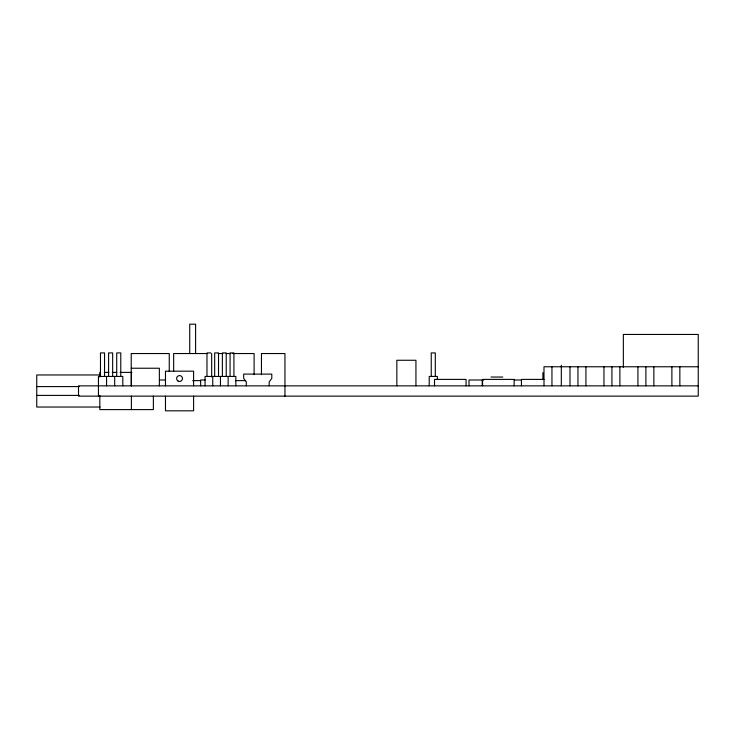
<?xml version="1.0" encoding="UTF-8"?>
<svg xmlns="http://www.w3.org/2000/svg" width="735" height="735" viewBox="0 0 735 735"><rect width="100%" height="100%" fill="white"/><g stroke="black" fill="none" stroke-linecap="round" stroke-linejoin="round"><path stroke-width="1.1" d="M210.826 352.919L206.976 352.919L206.976 376.449M207.196 353.544L173.653 353.544L173.653 371.377M218.313 353.544L222.788 353.544M226.141 353.544L230.615 353.544M232.848 353.544L254.099 353.544L254.099 374.712M698.25 366.765L543.992 366.765L543.992 385.857M131.225 368.235L159.357 368.235L159.357 385.857M104.333 372.397L108.844 372.397M112.225 372.397L116.727 372.397M120.108 372.397L131.813 372.397M100.061 374.96L36.75 374.96L36.75 407.034L100.061 407.034M491.044 377.046L502.786 377.046M543.992 379.398L521.446 379.398L521.446 385.857M159.578 379.986L165.246 379.986M205.12 379.986L200.655 379.986L200.655 385.857M483.814 379.986L469.013 379.986L469.013 385.857M514.564 379.986L521.4 379.986M192.662 380.629L200.563 380.629M235.476 380.629L245.619 380.629M698.25 385.857L78.516 385.857L78.516 396.137L698.25 396.137L698.25 334.453L623.353 334.453L623.353 367.583M36.75 386.592L79.178 386.592M36.75 395.402L79.178 395.402M679.857 366.765L679.857 385.857M671.891 366.765L671.891 385.857M653.856 366.765L653.856 385.857M645.89 366.765L645.89 385.857M637.925 366.765L637.925 385.857M619.89 366.765L619.89 385.857M611.924 366.765L611.924 385.857M603.959 366.765L603.959 385.857M585.924 366.765L585.924 385.857M577.958 366.765L577.958 385.857M569.992 366.765L569.992 385.857M561.32 365.295L561.32 385.857M551.957 366.765L551.957 385.857M542.908 372.636L542.908 379.251M514.133 385.857L514.133 379.398L482.583 379.398L482.583 385.857M482.224 379.986L482.224 385.517M466.073 385.857L466.073 379.398L434.523 379.398L434.523 385.857M437.334 379.582L437.334 376.449L429.212 376.449L429.212 385.857M435.304 376.449L435.304 352.919L431.243 352.919L431.243 376.449M415.937 385.857L415.937 360.26L396.845 360.26L396.845 385.857M284.95 396.137L284.95 353.544L261.458 353.544L261.458 374.712M269.185 385.857L269.185 381.934L271.803 378.378L271.803 374.097L243.68 374.097L243.68 378.378L246.308 381.934L246.308 385.857M235.843 385.857L235.843 376.449L205.056 376.449L205.056 385.857M233.923 376.449L233.923 352.919L230.073 352.919L230.073 376.449M228.144 376.449L228.144 385.857M226.224 376.449L226.224 352.919L222.374 352.919L222.374 376.449M220.445 376.449L220.445 385.857M218.525 376.449L218.525 352.919L214.675 352.919L214.675 376.449M212.746 376.449L212.746 385.857M211.671 353.544L211.671 376.945M195.602 353.544L195.602 324.181L189.731 324.181L189.731 353.544M193.599 385.857L193.599 371.175L165.476 371.175L165.476 385.857M193.599 396.137L193.599 410.819L165.476 410.819L165.476 396.137M169.252 371.377L169.252 353.544L131.225 353.544L131.225 385.857M153.376 396.11L153.376 409.597L99.822 409.597L99.822 395.402M131.381 372.397L131.381 385.884M131.381 396.11L131.381 409.597M122.809 385.857L122.809 376.449L98.444 376.449L98.444 396.137M120.779 376.449L120.779 352.919L116.718 352.919L116.718 376.449M114.688 376.449L114.688 385.857M112.657 376.449L112.657 352.919L108.596 352.919L108.596 376.449M106.566 376.449L106.566 385.857M104.535 376.449L104.535 352.919L100.474 352.919L100.474 376.449M99.822 372.397L99.822 377.073M178.063 381.061A2.94 2.94 0 0 0 182.473 378.516A2.94 2.94 0 0 0 178.063 375.971A2.94 2.94 0 0 0 178.063 381.061"/></g></svg>
